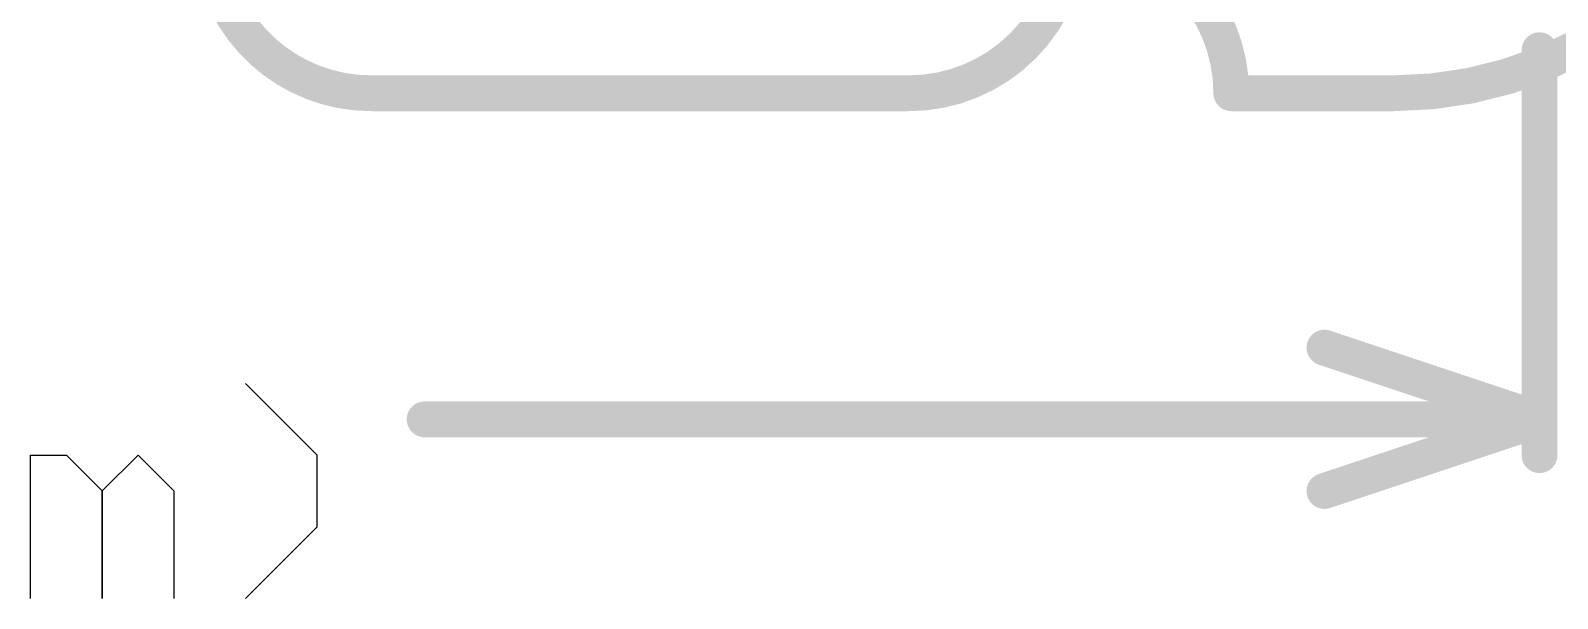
# Model space of a CAD drawing. Header units: millimetres. Extents: x 1.22 to 4.12, y 1.17 to 3.21.
# Drawn here: x 2.1799 to 2.606, y 1.166 to 1.3245 of the extents above; entities that cross this region are included whole.
import ezdxf

# ---------------------------------------------------------------- set-up
doc = ezdxf.new("R2010")
doc.units = ezdxf.units.MM
doc.header["$MEASUREMENT"] = 0
doc.layers.add('Mechanical1', color=6, linetype='Continuous')
doc.layers.add('Mechanical2', color=216, linetype='Continuous')

msp = doc.modelspace()

# ---------------------------------------------------------------- linework, layer by layer
at = {"layer": 'Mechanical1'}
for p, q in [((2.2599124, 1.2059967), (2.2399189, 1.2259902)), ((2.1799383, 1.1660096), (2.1799383, 1.2059967)), ((2.1799383, 1.2059967), (2.1899351, 1.2059967)), ((2.1899351, 1.2059967), (2.1999318, 1.1959999)), ((2.1999318, 1.1959999), (2.2099286, 1.2059967)), ((2.2099286, 1.2059967), (2.2199254, 1.1959999)), ((2.2599124, 1.1860031), (2.2599124, 1.2059967)), ((2.1999318, 1.1959999), (2.1999318, 1.1660096)), ((2.1999318, 1.1660096), (2.1999318, 1.1959999)), ((2.2199254, 1.1959999), (2.2199254, 1.1660096)), ((2.2399189, 1.1660096), (2.2599124, 1.1860031))]:
    msp.add_line(p, q, dxfattribs=at)
at = {"layer": 'Mechanical1', "const_width": 0.01}
for points in [[(2.601, 1.2059999), (2.601, 1.318999)], [(2.541, 1.2359999), (2.601, 1.2159999)], [(2.2899124, 1.2159999), (2.601, 1.2159999)], [(2.541, 1.1959999), (2.601, 1.2159999)]]:
    msp.add_lwpolyline(points, dxfattribs=at)
at = {"layer": 'Mechanical1', "const_width": 0.005}
for points in [[(2.5985, 1.318999, 1), (2.6035, 1.318999, 1)], [(2.5385, 1.2359999, 1), (2.5435, 1.2359999, 1)], [(2.2874124, 1.2159999, 1), (2.2924124, 1.2159999, 1)], [(2.5985, 1.2159999, 1), (2.6035, 1.2159999, 1)], [(2.5985, 1.2159999, 1), (2.6035, 1.2159999, 1)], [(2.5985, 1.2159999, 1), (2.6035, 1.2159999, 1)], [(2.5985, 1.2059999, 1), (2.6035, 1.2059999, 1)], [(2.5385, 1.1959999, 1), (2.5435, 1.1959999, 1)]]:
    msp.add_lwpolyline(points, format="xyb", close=True, dxfattribs=at)
at = {"layer": 'Mechanical2', "const_width": 0.01}
for points in [[(2.67, 1.416721, -0.4142135623730951), (2.5602777, 1.3069987)], [(2.2749998, 1.3069975, -0.4142135623730951), (2.2299997, 1.3519976)], [(2.4699997, 1.3519975, -0.4142135623730951), (2.4249997, 1.3069975)], [(2.4699997, 1.3519975, -0.4142135623730951), (2.5149997, 1.3069975)]]:
    msp.add_lwpolyline(points, format="xyb", dxfattribs=at)
for points in [[(2.2749998, 1.3069975), (2.4249997, 1.3069975)], [(2.5149997, 1.3069975), (2.5602777, 1.3069975)]]:
    msp.add_lwpolyline(points, dxfattribs=at)
at = {"layer": 'Mechanical2', "const_width": 0.005}
for points in [[(2.2724998, 1.3069975, 1), (2.2774998, 1.3069975, 1)], [(2.2724998, 1.3069975, 1), (2.2774998, 1.3069975, 1)], [(2.4224997, 1.3069975, 1), (2.4274997, 1.3069975, 1)], [(2.4224997, 1.3069975, 1), (2.4274997, 1.3069975, 1)], [(2.5124997, 1.3069975, 1), (2.5174997, 1.3069975, 1)], [(2.5124997, 1.3069975, 1), (2.5174997, 1.3069975, 1)], [(2.5577777, 1.3069987, 1), (2.5627777, 1.3069987, 1)], [(2.5577777, 1.3069975, 1), (2.5627777, 1.3069975, 1)]]:
    msp.add_lwpolyline(points, format="xyb", close=True, dxfattribs=at)

doc.saveas('drawing.dxf')
